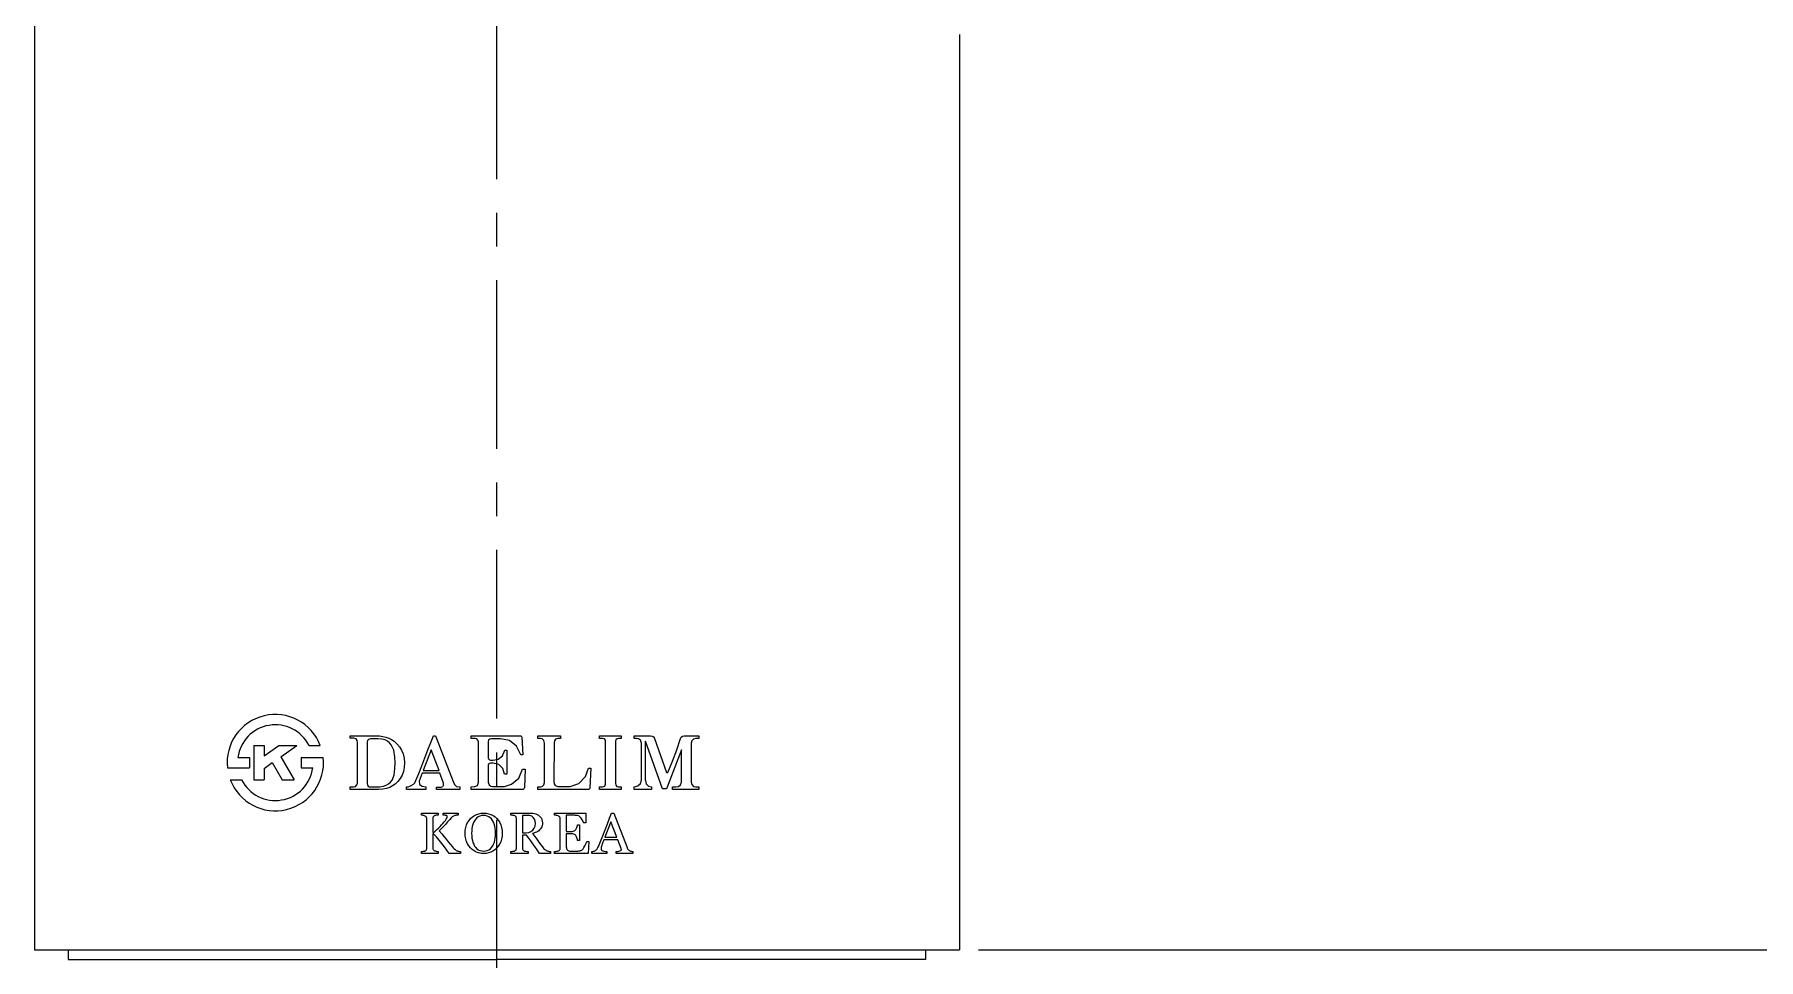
# Model space of a CAD drawing. Extents: x 40217 to 40811, y 11735 to 12155.
# Drawn here: x 40642.8 to 40732.3, y 11786.9 to 11834.9 of the extents above; entities that cross this region are included whole.
import ezdxf

# ---------------------------------------------------------------- set-up
doc = ezdxf.new("R2010")
doc.units = 0
doc.header["$LTSCALE"] = 7
doc.header["$MEASUREMENT"] = 0
doc.linetypes.add('CENTER', pattern=[2, 1.25, -0.25, 0.25, -0.25])
doc.layers.get('0').update_dxf_attribs({"color": 2, "linetype": 'CONTINUOUS'})
doc.layers.add('CL', color=1, linetype='CENTER')
doc.layers.add('DIM', color=2, linetype='CONTINUOUS')

msp = doc.modelspace()

# ---------------------------------------------------------------- linework, layer by layer
at = {"color": 7, "linetype": 'Continuous'}
for p, q in [((40642.80206, 11905.07844), (40642.80206, 11787.42814)), ((40690.80206, 11834.92814), (40690.80206, 11787.42814)), ((40642.80206, 11787.42814), (40666.80206, 11787.42814)), ((40644.55206, 11787.42814), (40644.55206, 11786.92816)), ((40644.55206, 11786.92816), (40666.80206, 11786.92816)), ((40666.80206, 11787.42814), (40690.80206, 11787.42814)), ((40689.05206, 11786.92815), (40666.80206, 11786.92815)), ((40689.05206, 11787.42814), (40689.05206, 11786.92815))]:
    msp.add_line(p, q, dxfattribs=at)
at = {"layer": 'CL'}
msp.add_line((40666.80206, 11785.42814), (40666.802, 11916.12858), dxfattribs=at)
at = {"layer": 'DIM'}
for p, q in [((40659.18592, 11798.40949), (40659.18592, 11798.54275)), ((40659.18592, 11798.54275), (40660.54046, 11798.54275)), ((40659.38105, 11798.409), (40659.18592, 11798.40949)), ((40659.49058, 11798.37863), (40659.38105, 11798.409)), ((40659.54728, 11798.30091), (40659.49058, 11798.37863)), ((40659.56269, 11798.19347), (40659.54728, 11798.30091)), ((40660.08443, 11798.28739), (40660.06745, 11798.21194)), ((40660.13927, 11798.35256), (40660.08443, 11798.28739)), ((40660.23835, 11798.38048), (40660.13927, 11798.35256)), ((40660.3081, 11798.38185), (40660.23835, 11798.38048)), ((40660.37729, 11798.38278), (40660.3081, 11798.38185)), ((40660.43804, 11798.38314), (40660.37729, 11798.38278)), ((40660.62539, 11798.38033), (40660.43804, 11798.38314)), ((40660.54046, 11798.54275), (40660.70798, 11798.53427)), ((40660.82933, 11798.3633), (40660.62539, 11798.38033)), ((40660.70798, 11798.53427), (40660.87382, 11798.50861)), ((40660.99734, 11798.31912), (40660.82933, 11798.3633)), ((40660.87382, 11798.50861), (40661.03801, 11798.46539)), ((40661.11856, 11798.25117), (40660.99734, 11798.31912)), ((40661.03801, 11798.46539), (40661.19396, 11798.40707)), ((40661.19396, 11798.40707), (40661.33577, 11798.33669)), ((40661.33577, 11798.33669), (40661.46367, 11798.25503)), ((40663.37036, 11798.18971), (40663.5076, 11798.54272)), ((40663.5076, 11798.54272), (40663.61852, 11798.54272)), ((40663.61852, 11798.54272), (40664.53891, 11796.16112)), ((40665.47046, 11798.40269), (40665.47046, 11798.54275)), ((40665.47046, 11798.54275), (40668.00578, 11798.54275)), ((40665.67937, 11798.40078), (40665.47046, 11798.40269)), ((40665.7599, 11798.37355), (40665.67937, 11798.40078)), ((40665.81966, 11798.30866), (40665.7599, 11798.37355)), ((40665.84305, 11798.22391), (40665.81966, 11798.30866)), ((40666.37005, 11798.31436), (40666.34844, 11798.23566)), ((40666.42755, 11798.36575), (40666.37005, 11798.31436)), ((40666.52448, 11798.38718), (40666.42755, 11798.36575)), ((40666.98412, 11798.38718), (40666.52448, 11798.38718)), ((40667.45447, 11798.2844), (40666.98412, 11798.38718)), ((40667.81949, 11797.99491), (40667.45447, 11798.2844)), ((40668.00578, 11798.54275), (40668.05643, 11798.53185)), ((40668.05643, 11798.53185), (40668.08618, 11798.50735)), ((40668.08618, 11798.50735), (40668.09867, 11798.47157)), ((40668.09867, 11798.47157), (40668.14605, 11797.54704)), ((40668.92016, 11798.40269), (40668.92016, 11798.54275)), ((40668.92016, 11798.54275), (40670.10208, 11798.54275)), ((40669.05818, 11798.40189), (40668.92016, 11798.40269)), ((40669.15803, 11798.37391), (40669.05818, 11798.40189)), ((40669.23665, 11798.29195), (40669.15803, 11798.37391)), ((40669.26712, 11798.15503), (40669.23665, 11798.29195)), ((40669.8484, 11798.36091), (40669.78263, 11798.27355)), ((40669.96548, 11798.40158), (40669.8484, 11798.36091)), ((40670.10208, 11798.40269), (40669.96548, 11798.40158)), ((40670.10208, 11798.54275), (40670.10208, 11798.40269)), ((40672.13266, 11798.54275), (40673.24743, 11798.54275)), ((40672.13266, 11798.40269), (40672.13266, 11798.54275)), ((40672.28022, 11798.40168), (40672.13266, 11798.40269)), ((40672.37942, 11798.37482), (40672.28022, 11798.40168)), ((40672.42968, 11798.31018), (40672.37942, 11798.37482)), ((40672.44361, 11798.23507), (40672.42968, 11798.31018)), ((40672.98169, 11798.32525), (40672.96154, 11798.25282)), ((40673.03501, 11798.37989), (40672.98169, 11798.32525)), ((40673.11093, 11798.40168), (40673.03501, 11798.37989)), ((40673.24743, 11798.40269), (40673.11093, 11798.40168)), ((40673.24743, 11798.54275), (40673.24743, 11798.40269)), ((40673.92775, 11798.54275), (40674.77894, 11798.54275)), ((40673.92775, 11798.40269), (40673.92775, 11798.54275)), ((40674.03839, 11798.40392), (40673.92775, 11798.40269)), ((40674.15804, 11798.38306), (40674.03839, 11798.40392)), ((40674.26183, 11798.30632), (40674.15804, 11798.38306)), ((40674.30604, 11798.15199), (40674.26183, 11798.30632)), ((40674.77894, 11798.54275), (40674.86029, 11798.52358)), ((40674.86029, 11798.52358), (40674.93149, 11798.47744)), ((40674.93149, 11798.47744), (40674.98633, 11798.4023)), ((40674.98633, 11798.4023), (40675.60761, 11796.62587)), ((40676.13355, 11797.80624), (40676.33448, 11798.40199)), ((40676.33448, 11798.40199), (40676.37281, 11798.46699)), ((40676.37281, 11798.46699), (40676.4368, 11798.51665)), ((40676.4368, 11798.51665), (40676.51238, 11798.54275)), ((40676.51238, 11798.54275), (40677.27462, 11798.54275)), ((40677.00254, 11798.36387), (40676.92008, 11798.27719)), ((40677.12645, 11798.39895), (40677.00254, 11798.36387)), ((40677.27462, 11798.40279), (40677.12645, 11798.39895)), ((40677.27462, 11798.54275), (40677.27462, 11798.40279)), ((40653.35505, 11797.41036), (40653.9617, 11797.41036)), ((40653.9617, 11797.41036), (40653.9617, 11796.87464)), ((40654.18492, 11798.03536), (40654.72063, 11798.03536)), ((40654.18492, 11798.03536), (40654.18492, 11796.24964)), ((40654.72063, 11798.03536), (40654.72063, 11797.50149)), ((40654.72063, 11797.50149), (40655.48307, 11798.03536)), ((40655.48307, 11798.03536), (40656.41706, 11798.03536)), ((40655.58243, 11797.45095), (40656.41706, 11798.03536)), ((40655.58243, 11797.45095), (40656.27601, 11796.24964)), ((40656.64027, 11797.41036), (40656.64027, 11796.87464)), ((40656.64027, 11797.41036), (40657.7866, 11797.41036)), ((40657.05062, 11798.03536), (40657.63611, 11798.03536)), ((40659.56269, 11796.08135), (40659.56269, 11798.19347)), ((40660.06745, 11798.21194), (40660.06745, 11796.0626)), ((40661.22292, 11798.16899), (40661.11856, 11798.25117)), ((40661.31692, 11798.07046), (40661.22292, 11798.16899)), ((40661.44391, 11797.79297), (40661.31692, 11798.07046)), ((40661.50226, 11797.43952), (40661.44391, 11797.79297)), ((40661.46367, 11798.25503), (40661.61614, 11798.12556)), ((40661.5163, 11797.12829), (40661.50226, 11797.43952)), ((40661.61614, 11798.12556), (40661.74543, 11797.97239)), ((40661.74543, 11797.97239), (40661.85087, 11797.79511)), ((40661.85087, 11797.79511), (40661.93088, 11797.59465)), ((40661.93088, 11797.59465), (40661.98186, 11797.37162)), ((40662.89744, 11796.97125), (40663.0602, 11797.38921)), ((40663.3824, 11797.81453), (40662.97191, 11796.73752)), ((40663.0602, 11797.38921), (40663.22131, 11797.80515)), ((40663.22131, 11797.80515), (40663.37036, 11798.18971)), ((40663.80071, 11796.73752), (40663.3824, 11797.81453)), ((40665.853, 11796.12334), (40665.84305, 11798.22391)), ((40666.34844, 11798.23566), (40666.34844, 11797.38782)), ((40666.34844, 11797.38782), (40666.36691, 11797.33303)), ((40666.8718, 11797.33058), (40667.09942, 11797.50302)), ((40667.09942, 11797.50302), (40667.20702, 11797.79439)), ((40667.20702, 11797.79439), (40667.32041, 11797.79439)), ((40667.32041, 11797.79439), (40667.32041, 11796.53916)), ((40668.04017, 11797.54704), (40667.81949, 11797.99491)), ((40668.14605, 11797.54704), (40668.04017, 11797.54704)), ((40669.26833, 11796.10804), (40669.26712, 11798.15503)), ((40669.76651, 11798.18059), (40669.76365, 11796.16025)), ((40669.78263, 11798.27355), (40669.76651, 11798.18059)), ((40672.44361, 11796.11188), (40672.44361, 11798.23507)), ((40672.96154, 11798.25282), (40672.95799, 11796.07009)), ((40674.30542, 11796.23916), (40674.30604, 11798.15199)), ((40674.50856, 11796.21989), (40674.50856, 11798.25392)), ((40675.39048, 11795.78787), (40674.50881, 11798.25324)), ((40676.37637, 11797.80327), (40675.60326, 11795.78787)), ((40675.90663, 11797.21495), (40676.13355, 11797.80624)), ((40676.37637, 11796.13743), (40676.37637, 11797.80327)), ((40676.92008, 11798.27719), (40676.89015, 11798.15617)), ((40676.89015, 11798.15617), (40676.89015, 11796.13743)), ((40652.81538, 11796.87464), (40653.9617, 11796.87464)), ((40654.72063, 11796.84751), (40655.14193, 11797.1425)), ((40654.72063, 11796.84751), (40654.72063, 11796.24964)), ((40655.14193, 11797.1425), (40655.65742, 11796.24964)), ((40656.64027, 11796.87464), (40657.24692, 11796.87464)), ((40661.36457, 11796.23104), (40661.46679, 11796.49805)), ((40661.46679, 11796.49805), (40661.50839, 11796.83635)), ((40661.50839, 11796.83635), (40661.5163, 11797.12829)), ((40661.95242, 11796.67919), (40661.88232, 11796.48916)), ((40661.98915, 11796.89403), (40661.95242, 11796.67919)), ((40661.98186, 11797.37162), (40661.99976, 11797.12625)), ((40661.99976, 11797.12625), (40661.98915, 11796.89403)), ((40662.60072, 11796.22163), (40662.74423, 11796.582)), ((40662.74423, 11796.582), (40662.89744, 11796.97125)), ((40662.92962, 11796.59592), (40662.7742, 11796.18302)), ((40663.83932, 11796.59592), (40662.92962, 11796.59592)), ((40662.97191, 11796.73752), (40663.80071, 11796.73752)), ((40664.0285, 11796.08033), (40663.83932, 11796.59592)), ((40666.36521, 11797.06113), (40666.34844, 11797.01299)), ((40666.34844, 11797.01299), (40666.34844, 11796.27355)), ((40666.40588, 11797.09854), (40666.36521, 11797.06113)), ((40666.36691, 11797.33303), (40666.41072, 11797.29076)), ((40666.46243, 11797.1141), (40666.40588, 11797.09854)), ((40666.41072, 11797.29076), (40666.46425, 11797.27383)), ((40666.60511, 11797.1141), (40666.46243, 11797.1141)), ((40666.46425, 11797.27383), (40666.60511, 11797.27383)), ((40666.60511, 11797.27383), (40666.8718, 11797.33058)), ((40666.90179, 11797.03962), (40666.60511, 11797.1141)), ((40667.10952, 11796.83741), (40666.90179, 11797.03962)), ((40667.19313, 11796.53916), (40667.10952, 11796.83741)), ((40667.32041, 11796.53916), (40667.19313, 11796.53916)), ((40667.94156, 11796.3314), (40668.13175, 11796.7991)), ((40668.13175, 11796.7991), (40668.27395, 11796.7991)), ((40668.27395, 11796.7991), (40668.2292, 11795.85113)), ((40671.40343, 11796.41966), (40671.55793, 11796.85791)), ((40671.55793, 11796.85791), (40671.68065, 11796.85791)), ((40671.68065, 11796.85791), (40671.62841, 11795.84274)), ((40675.60761, 11796.62587), (40675.67995, 11796.62728)), ((40675.67995, 11796.62728), (40675.90663, 11797.21495)), ((40652.96586, 11796.24964), (40653.55135, 11796.24964)), ((40654.18492, 11796.24964), (40654.72063, 11796.24964)), ((40655.65742, 11796.24964), (40656.27601, 11796.24964)), ((40659.18592, 11795.88294), (40659.35874, 11795.88238)), ((40659.18592, 11795.74278), (40659.18592, 11795.88294)), ((40660.46166, 11795.74274), (40659.18592, 11795.74274)), ((40659.35874, 11795.88238), (40659.45931, 11795.91337)), ((40659.45931, 11795.91337), (40659.53365, 11795.98918)), ((40659.53365, 11795.98918), (40659.56269, 11796.08135)), ((40660.06745, 11796.0626), (40660.07915, 11795.97404)), ((40660.07915, 11795.97404), (40660.11408, 11795.92607)), ((40660.11408, 11795.92607), (40660.17191, 11795.88663)), ((40660.17191, 11795.88663), (40660.26872, 11795.88089)), ((40660.26872, 11795.88089), (40660.39682, 11795.8822)), ((40660.39682, 11795.8822), (40660.53974, 11795.88411)), ((40660.66666, 11795.74521), (40660.46166, 11795.74274)), ((40660.53974, 11795.88411), (40660.72117, 11795.89251)), ((40660.8807, 11795.76028), (40660.66666, 11795.74521)), ((40660.72117, 11795.89251), (40660.90718, 11795.91935)), ((40661.07766, 11795.79941), (40660.8807, 11795.76028)), ((40660.90718, 11795.91935), (40661.06094, 11795.96716)), ((40661.06094, 11795.96716), (40661.17815, 11796.03859)), ((40661.24242, 11795.85884), (40661.07766, 11795.79941)), ((40661.17815, 11796.03859), (40661.27933, 11796.12919)), ((40661.38688, 11795.93248), (40661.24242, 11795.85884)), ((40661.27933, 11796.12919), (40661.36457, 11796.23104)), ((40661.52756, 11796.02963), (40661.38688, 11795.93248)), ((40661.66359, 11796.15951), (40661.52756, 11796.02963)), ((40661.78266, 11796.31711), (40661.66359, 11796.15951)), ((40661.88232, 11796.48916), (40661.78266, 11796.31711)), ((40662.10141, 11795.88094), (40662.18797, 11795.89275)), ((40662.10141, 11795.74274), (40662.10141, 11795.88094)), ((40663.10582, 11795.74274), (40662.10141, 11795.74274)), ((40662.18797, 11795.89275), (40662.27979, 11795.91581)), ((40662.27979, 11795.91581), (40662.35823, 11795.94962)), ((40662.35823, 11795.94962), (40662.46485, 11796.02493)), ((40662.46485, 11796.02493), (40662.53994, 11796.1042)), ((40662.53994, 11796.1042), (40662.60072, 11796.22163)), ((40662.7742, 11796.18302), (40662.78642, 11796.01543)), ((40662.78642, 11796.01543), (40662.91639, 11795.91805)), ((40662.91639, 11795.91805), (40663.10582, 11795.88094)), ((40663.10582, 11795.88094), (40663.10582, 11795.74274)), ((40663.66921, 11795.87553), (40663.91239, 11795.87692)), ((40663.66921, 11795.74274), (40663.66921, 11795.87553)), ((40664.87459, 11795.74274), (40663.66921, 11795.74274)), ((40663.91239, 11795.87692), (40663.99012, 11795.90621)), ((40664.03772, 11795.97923), (40663.99012, 11795.90621)), ((40664.03772, 11795.97923), (40664.0285, 11796.08033)), ((40664.53891, 11796.16112), (40664.60444, 11796.00458)), ((40664.60444, 11796.00458), (40664.69598, 11795.91274)), ((40664.69598, 11795.91274), (40664.87459, 11795.88094)), ((40664.87459, 11795.88094), (40664.87459, 11795.74274)), ((40665.47046, 11795.8829), (40665.65158, 11795.89817)), ((40665.47046, 11795.74274), (40665.47046, 11795.8829)), ((40666.35848, 11795.74274), (40665.47046, 11795.74274)), ((40665.65158, 11795.89817), (40665.7948, 11795.9585)), ((40665.7948, 11795.9585), (40665.853, 11796.12334)), ((40666.34844, 11796.27355), (40666.35039, 11796.19516)), ((40666.35039, 11796.19516), (40666.35624, 11796.12867)), ((40666.35624, 11796.12867), (40666.36588, 11796.07416)), ((40667.24653, 11795.74274), (40666.35848, 11795.74274)), ((40666.36588, 11796.07416), (40666.40756, 11795.98627)), ((40666.40756, 11795.98627), (40666.48005, 11795.92643)), ((40666.48005, 11795.92643), (40666.57845, 11795.90379)), ((40666.57845, 11795.90379), (40666.74043, 11795.90095)), ((40666.74043, 11795.90095), (40666.99991, 11795.90273)), ((40666.99991, 11795.90273), (40667.19517, 11795.90438)), ((40667.19517, 11795.90438), (40667.55607, 11796.01948)), ((40668.13469, 11795.74274), (40667.24653, 11795.74274)), ((40667.55607, 11796.01948), (40667.94156, 11796.3314)), ((40668.17194, 11795.75752), (40668.13469, 11795.74274)), ((40668.21096, 11795.79639), (40668.17194, 11795.75752)), ((40668.2292, 11795.85113), (40668.21096, 11795.79639)), ((40668.92016, 11795.74274), (40668.92016, 11795.8829)), ((40668.92016, 11795.8829), (40669.08, 11795.88269)), ((40671.51898, 11795.74274), (40668.92016, 11795.74274)), ((40669.08, 11795.88269), (40669.17634, 11795.92313)), ((40669.17634, 11795.92313), (40669.24332, 11796.0007)), ((40669.24332, 11796.0007), (40669.26833, 11796.10804)), ((40669.76365, 11796.16025), (40669.76947, 11796.04202)), ((40669.76947, 11796.04202), (40669.81967, 11795.95)), ((40669.81967, 11795.95), (40669.96354, 11795.90438)), ((40669.96354, 11795.90438), (40670.60958, 11795.90034)), ((40670.60958, 11795.90034), (40671.04575, 11796.0628)), ((40671.04575, 11796.0628), (40671.40343, 11796.41966)), ((40671.57429, 11795.75286), (40671.51898, 11795.74274)), ((40671.61239, 11795.78418), (40671.57429, 11795.75286)), ((40671.62841, 11795.84274), (40671.61239, 11795.78418)), ((40672.13266, 11795.8829), (40672.28692, 11795.88511)), ((40672.13266, 11795.74274), (40672.13266, 11795.8829)), ((40673.24743, 11795.74274), (40672.13266, 11795.74274)), ((40672.28692, 11795.88511), (40672.39704, 11795.93094)), ((40672.39704, 11795.93094), (40672.43774, 11796.02563)), ((40672.43774, 11796.02563), (40672.44361, 11796.11188)), ((40672.95799, 11796.07009), (40672.97368, 11795.97674)), ((40672.97368, 11795.97674), (40673.02373, 11795.91183)), ((40673.02373, 11795.91183), (40673.11276, 11795.88349)), ((40673.11276, 11795.88349), (40673.24743, 11795.8829)), ((40673.24743, 11795.8829), (40673.24743, 11795.74274)), ((40673.91812, 11795.8829), (40674.12152, 11795.93676)), ((40673.91812, 11795.74274), (40673.91812, 11795.8829)), ((40674.82721, 11795.74274), (40673.91812, 11795.74274)), ((40674.12152, 11795.93676), (40674.25374, 11796.05979)), ((40674.25374, 11796.05979), (40674.30542, 11796.23916)), ((40674.50856, 11796.21989), (40674.55526, 11796.04655)), ((40674.55526, 11796.04655), (40674.67281, 11795.92981)), ((40674.67281, 11795.92981), (40674.82721, 11795.8829)), ((40674.82721, 11795.8829), (40674.82721, 11795.74274)), ((40675.60326, 11795.78787), (40675.39048, 11795.78787)), ((40675.91207, 11795.74274), (40675.91207, 11795.8829)), ((40675.91207, 11795.8829), (40676.08438, 11795.88107)), ((40677.27462, 11795.74274), (40675.91207, 11795.74274)), ((40676.08438, 11795.88107), (40676.23026, 11795.90477)), ((40676.23026, 11795.90477), (40676.33551, 11795.98648)), ((40676.33551, 11795.98648), (40676.37637, 11796.13743)), ((40676.89015, 11796.13743), (40676.92044, 11796.00098)), ((40676.92044, 11796.00098), (40677.00414, 11795.91409)), ((40677.00414, 11795.91409), (40677.13052, 11795.88339)), ((40677.13052, 11795.88339), (40677.27462, 11795.8829)), ((40677.27462, 11795.8829), (40677.27462, 11795.74274)), ((40662.88513, 11794.52815), (40663.75663, 11794.52815)), ((40662.88513, 11794.42313), (40662.88513, 11794.52815)), ((40662.91429, 11794.41985), (40662.88513, 11794.42313)), ((40662.94626, 11794.41402), (40662.91429, 11794.41985)), ((40662.98113, 11794.40542), (40662.94626, 11794.41402)), ((40663.01619, 11794.3952), (40662.98113, 11794.40542)), ((40663.04774, 11794.38381), (40663.01619, 11794.3952)), ((40663.07609, 11794.37156), (40663.04774, 11794.38381)), ((40663.1058, 11794.35402), (40663.07609, 11794.37156)), ((40663.1283, 11794.33384), (40663.1058, 11794.35402)), ((40663.14329, 11794.311), (40663.1283, 11794.33384)), ((40663.15293, 11794.28469), (40663.14329, 11794.311)), ((40663.15868, 11794.25549), (40663.15293, 11794.28469)), ((40663.16057, 11794.22346), (40663.15868, 11794.25549)), ((40663.16057, 11792.708), (40663.16057, 11794.22346)), ((40663.47782, 11794.26984), (40663.47585, 11794.23824)), ((40663.47585, 11794.23824), (40663.47585, 11793.51284)), ((40663.4837, 11794.3), (40663.47782, 11794.26984)), ((40663.49345, 11794.32859), (40663.4837, 11794.3)), ((40663.50873, 11794.35341), (40663.49345, 11794.32859)), ((40663.53152, 11794.37311), (40663.50873, 11794.35341)), ((40663.56168, 11794.38769), (40663.53152, 11794.37311)), ((40663.58492, 11794.39486), (40663.56168, 11794.38769)), ((40663.61535, 11794.40223), (40663.58492, 11794.39486)), ((40663.65307, 11794.41014), (40663.61535, 11794.40223)), ((40663.69223, 11794.41658), (40663.65307, 11794.41014)), ((40663.72682, 11794.42095), (40663.69223, 11794.41658)), ((40663.75663, 11794.42313), (40663.72682, 11794.42095)), ((40663.75663, 11794.52815), (40663.75663, 11794.42313)), ((40663.76723, 11793.74773), (40663.85048, 11793.82908)), ((40663.85048, 11793.82908), (40663.92842, 11793.91026)), ((40664.02131, 11793.82246), (40663.91163, 11793.7099)), ((40663.92842, 11793.91026), (40664.00126, 11793.99121)), ((40664.00126, 11793.99121), (40664.07216, 11794.07478)), ((40664.0084, 11794.42313), (40664.0084, 11794.52815)), ((40664.0084, 11794.52815), (40664.79582, 11794.52815)), ((40664.02368, 11794.42206), (40664.0084, 11794.42313)), ((40664.13163, 11793.94215), (40664.02131, 11793.82246)), ((40664.04149, 11794.42092), (40664.02368, 11794.42206)), ((40664.06193, 11794.41956), (40664.04149, 11794.42092)), ((40664.08462, 11794.4174), (40664.06193, 11794.41956)), ((40664.07216, 11794.07478), (40664.1291, 11794.14663)), ((40664.10919, 11794.41376), (40664.08462, 11794.4174)), ((40664.13562, 11794.40846), (40664.10919, 11794.41376)), ((40664.1291, 11794.14663), (40664.17199, 11794.20637)), ((40664.24036, 11794.06418), (40664.13163, 11793.94215)), ((40664.15849, 11794.40194), (40664.13562, 11794.40846)), ((40664.17958, 11794.39435), (40664.15849, 11794.40194)), ((40664.17199, 11794.20637), (40664.20194, 11794.2581)), ((40664.19872, 11794.38572), (40664.17958, 11794.39435)), ((40664.21392, 11794.37532), (40664.19872, 11794.38572)), ((40664.20194, 11794.2581), (40664.22002, 11794.30581)), ((40664.22305, 11794.36318), (40664.21392, 11794.37532)), ((40664.22002, 11794.30581), (40664.22609, 11794.34936)), ((40664.22609, 11794.34936), (40664.22305, 11794.36318)), ((40664.34642, 11794.18364), (40664.24036, 11794.06418)), ((40664.44974, 11794.30029), (40664.34642, 11794.18364)), ((40664.47537, 11794.32465), (40664.44974, 11794.30029)), ((40664.50572, 11794.34616), (40664.47537, 11794.32465)), ((40664.54073, 11794.36507), (40664.50572, 11794.34616)), ((40664.57731, 11794.38061), (40664.54073, 11794.36507)), ((40664.61306, 11794.39315), (40664.57731, 11794.38061)), ((40664.64783, 11794.4025), (40664.61306, 11794.39315)), ((40664.66822, 11794.40636), (40664.64783, 11794.4025)), ((40664.68603, 11794.40987), (40664.66822, 11794.40636)), ((40664.7014, 11794.41296), (40664.68603, 11794.40987)), ((40664.71508, 11794.41554), (40664.7014, 11794.41296)), ((40664.72887, 11794.41738), (40664.71508, 11794.41554)), ((40664.7429, 11794.41863), (40664.72887, 11794.41738)), ((40664.75496, 11794.41956), (40664.7429, 11794.41863)), ((40664.76619, 11794.42055), (40664.75496, 11794.41956)), ((40664.77666, 11794.42156), (40664.76619, 11794.42055)), ((40664.78549, 11794.42244), (40664.77666, 11794.42156)), ((40664.7918, 11794.42297), (40664.78549, 11794.42244)), ((40664.79582, 11794.42313), (40664.7918, 11794.42297)), ((40664.79582, 11794.52815), (40664.79582, 11794.42313)), ((40665.18372, 11793.77816), (40665.22637, 11793.91176)), ((40665.22637, 11793.91176), (40665.28344, 11794.03363)), ((40665.28344, 11794.03363), (40665.35355, 11794.144)), ((40665.35355, 11794.144), (40665.43648, 11794.24286)), ((40665.43648, 11794.24286), (40665.5298, 11794.32785)), ((40665.52607, 11793.82637), (40665.50681, 11793.71326)), ((40665.55314, 11793.93259), (40665.52607, 11793.82637)), ((40665.5298, 11794.32785), (40665.63262, 11794.39859)), ((40665.58825, 11794.02949), (40665.55314, 11793.93259)), ((40665.63117, 11794.11707), (40665.58825, 11794.02949)), ((40665.68611, 11794.19798), (40665.63117, 11794.11707)), ((40665.63262, 11794.39859), (40665.74507, 11794.45498)), ((40665.75071, 11794.26724), (40665.68611, 11794.19798)), ((40665.74507, 11794.45498), (40665.86402, 11794.49564)), ((40665.82498, 11794.32477), (40665.75071, 11794.26724)), ((40665.90961, 11794.36783), (40665.82498, 11794.32477)), ((40665.86402, 11794.49564), (40665.98665, 11794.52003)), ((40666.00555, 11794.39371), (40665.90961, 11794.36783)), ((40665.98665, 11794.52003), (40666.11279, 11794.52818)), ((40666.11279, 11794.40237), (40666.00555, 11794.39371)), ((40666.11279, 11794.52818), (40666.24322, 11794.51987)), ((40666.20979, 11794.39496), (40666.11279, 11794.40237)), ((40666.2993, 11794.37265), (40666.20979, 11794.39496)), ((40666.24322, 11794.51987), (40666.36855, 11794.49501)), ((40666.3812, 11794.33537), (40666.2993, 11794.37265)), ((40666.36855, 11794.49501), (40666.48879, 11794.45358)), ((40666.45496, 11794.28477), (40666.3812, 11794.33537)), ((40666.51996, 11794.22249), (40666.45496, 11794.28477)), ((40666.48879, 11794.45358), (40666.60109, 11794.39673)), ((40666.57599, 11794.14837), (40666.51996, 11794.22249)), ((40666.62374, 11794.06175), (40666.57599, 11794.14837)), ((40666.60109, 11794.39673), (40666.70276, 11794.32658)), ((40666.66306, 11793.96381), (40666.62374, 11794.06175)), ((40666.6941, 11793.85446), (40666.66306, 11793.96381)), ((40666.71645, 11793.73579), (40666.6941, 11793.85446)), ((40666.70276, 11794.32658), (40666.7938, 11794.24286)), ((40666.7938, 11794.24286), (40666.87569, 11794.14433)), ((40666.87569, 11794.14433), (40666.94491, 11794.033)), ((40666.94491, 11794.033), (40667.00119, 11793.90887)), ((40667.00119, 11793.90887), (40667.0428, 11793.77389)), ((40667.53225, 11794.52815), (40668.50164, 11794.52815)), ((40667.53225, 11794.42313), (40667.53225, 11794.52815)), ((40667.56188, 11794.4202), (40667.53225, 11794.42313)), ((40667.59534, 11794.41554), (40667.56188, 11794.4202)), ((40667.63275, 11794.40899), (40667.59534, 11794.41554)), ((40667.66975, 11794.40151), (40667.63275, 11794.40899)), ((40667.70194, 11794.39339), (40667.66975, 11794.40151)), ((40667.72928, 11794.38466), (40667.70194, 11794.39339)), ((40667.76125, 11794.36879), (40667.72928, 11794.38466)), ((40667.78433, 11794.34861), (40667.76125, 11794.36879)), ((40667.79847, 11794.32409), (40667.78433, 11794.34861)), ((40667.8068, 11794.29611), (40667.79847, 11794.32409)), ((40667.81186, 11794.26547), (40667.8068, 11794.29611)), ((40667.81356, 11794.23196), (40667.81186, 11794.26547)), ((40667.81356, 11792.71346), (40667.81356, 11794.23196)), ((40668.12882, 11794.40846), (40668.12882, 11793.5073)), ((40668.38048, 11794.40846), (40668.12882, 11794.40846)), ((40668.50347, 11794.39597), (40668.38048, 11794.40846)), ((40668.50164, 11794.52815), (40668.58874, 11794.52514)), ((40668.60663, 11794.3587), (40668.50347, 11794.39597)), ((40668.58874, 11794.52514), (40668.67212, 11794.51607)), ((40668.68967, 11794.29683), (40668.60663, 11794.3587)), ((40668.67212, 11794.51607), (40668.75183, 11794.50089)), ((40668.75066, 11794.21343), (40668.68967, 11794.29683)), ((40668.73871, 11793.73593), (40668.78418, 11793.85467)), ((40668.78716, 11794.11266), (40668.75066, 11794.21343)), ((40668.75183, 11794.50089), (40668.82717, 11794.47901)), ((40668.78418, 11793.85467), (40668.7993, 11793.99425)), ((40668.7993, 11793.99425), (40668.78716, 11794.11266)), ((40668.82717, 11794.47901), (40668.89775, 11794.44975)), ((40668.89775, 11794.44975), (40668.96345, 11794.41296)), ((40668.96345, 11794.41296), (40669.02061, 11794.36954)), ((40669.02061, 11794.36954), (40669.06949, 11794.31802)), ((40669.06949, 11794.31802), (40669.10995, 11794.25836)), ((40669.12779, 11793.81335), (40669.09909, 11793.75409)), ((40669.10995, 11794.25836), (40669.14049, 11794.19035)), ((40669.14847, 11793.87865), (40669.12779, 11793.81335)), ((40669.14049, 11794.19035), (40669.15899, 11794.11351)), ((40669.16099, 11793.95021), (40669.14847, 11793.87865)), ((40669.15899, 11794.11351), (40669.16519, 11794.0279)), ((40669.16519, 11794.0279), (40669.16099, 11793.95021)), ((40669.78767, 11794.42313), (40669.78767, 11794.52815)), ((40669.78767, 11794.52815), (40671.41297, 11794.52815)), ((40669.8174, 11794.41985), (40669.78767, 11794.42313)), ((40669.85308, 11794.41402), (40669.8174, 11794.41985)), ((40669.8949, 11794.40542), (40669.85308, 11794.41402)), ((40669.93683, 11794.3952), (40669.8949, 11794.40542)), ((40669.97269, 11794.38381), (40669.93683, 11794.3952)), ((40670.00253, 11794.37156), (40669.97269, 11794.38381)), ((40670.03304, 11794.35399), (40670.00253, 11794.37156)), ((40670.05578, 11794.33357), (40670.03304, 11794.35399)), ((40670.07077, 11794.31004), (40670.05578, 11794.33357)), ((40670.07961, 11794.28355), (40670.07077, 11794.31004)), ((40670.08506, 11794.25472), (40670.07961, 11794.28355)), ((40670.0869, 11794.22346), (40670.08506, 11794.25472)), ((40670.0869, 11792.71346), (40670.0869, 11794.22346)), ((40670.40218, 11794.41149), (40670.40218, 11793.57636)), ((40670.73203, 11794.41149), (40670.40218, 11794.41149)), ((40670.78442, 11794.41115), (40670.73203, 11794.41149)), ((40670.83272, 11794.41014), (40670.78442, 11794.41115)), ((40670.87707, 11794.40846), (40670.83272, 11794.41014)), ((40670.91745, 11794.40614), (40670.87707, 11794.40846)), ((40670.95393, 11794.40314), (40670.91745, 11794.40614)), ((40670.95329, 11793.78452), (40670.96673, 11793.83159)), ((40670.98662, 11794.39933), (40670.95393, 11794.40314)), ((40670.96673, 11793.83159), (40670.9769, 11793.87666)), ((40670.9769, 11793.87666), (40670.98377, 11793.91984)), ((40670.98377, 11793.91984), (40671.09468, 11793.91984)), ((40671.04689, 11794.37886), (40670.98662, 11794.39933)), ((40671.1094, 11794.33264), (40671.04689, 11794.37886)), ((40671.09468, 11793.91984), (40671.09468, 11793.09852)), ((40671.17401, 11794.26089), (40671.1094, 11794.33264)), ((40671.2317, 11794.17823), (40671.17401, 11794.26089)), ((40671.2744, 11794.09866), (40671.2317, 11794.17823)), ((40671.30177, 11794.02201), (40671.2744, 11794.09866)), ((40671.41297, 11794.02201), (40671.30177, 11794.02201)), ((40671.41297, 11794.52815), (40671.41297, 11794.02201)), ((40672.71141, 11794.07725), (40672.40355, 11793.2744)), ((40672.41244, 11793.66287), (40672.53332, 11793.97483)), ((40672.53332, 11793.97483), (40672.64513, 11794.26328)), ((40672.64513, 11794.26328), (40672.74808, 11794.52812)), ((40673.02503, 11793.2744), (40672.71141, 11794.07725)), ((40672.74808, 11794.52812), (40672.86475, 11794.52812)), ((40672.86475, 11794.52812), (40673.55506, 11792.7419)), ((40663.47585, 11793.51284), (40663.50497, 11793.51284)), ((40663.47585, 11793.4552), (40663.47585, 11792.72424)), ((40663.51432, 11793.4552), (40663.47585, 11793.4552)), ((40663.50497, 11793.51284), (40663.59344, 11793.58903)), ((40663.66393, 11793.29063), (40663.51432, 11793.4552)), ((40663.59344, 11793.58903), (40663.68084, 11793.66733)), ((40663.80918, 11793.1227), (40663.66393, 11793.29063)), ((40663.68084, 11793.66733), (40663.76723, 11793.74773)), ((40663.91163, 11793.7099), (40663.80253, 11793.60466)), ((40663.80253, 11793.60466), (40663.94405, 11793.44288)), ((40663.95023, 11792.95149), (40663.80918, 11793.1227)), ((40663.94405, 11793.44288), (40664.06827, 11793.29691)), ((40664.08456, 11792.77786), (40663.95023, 11792.95149)), ((40664.06827, 11793.29691), (40664.17502, 11793.16675)), ((40664.17502, 11793.16675), (40664.2752, 11793.04163)), ((40664.2752, 11793.04163), (40664.37964, 11792.91094)), ((40664.37964, 11792.91094), (40664.48821, 11792.77477)), ((40665.14966, 11793.47594), (40665.15817, 11793.63289)), ((40665.15781, 11793.33045), (40665.14966, 11793.47594)), ((40665.18209, 11793.19095), (40665.15781, 11793.33045)), ((40665.15817, 11793.63289), (40665.18372, 11793.77816)), ((40665.22238, 11793.05765), (40665.18209, 11793.19095)), ((40665.27702, 11792.93354), (40665.22238, 11793.05765)), ((40665.34367, 11792.8227), (40665.27702, 11792.93354)), ((40665.49523, 11793.59647), (40665.49137, 11793.47594)), ((40665.49137, 11793.47594), (40665.49556, 11793.3449)), ((40665.50681, 11793.71326), (40665.49523, 11793.59647)), ((40665.49556, 11793.3449), (40665.50796, 11793.22263)), ((40665.50796, 11793.22263), (40665.52848, 11793.10924)), ((40665.52848, 11793.10924), (40665.55733, 11793.00388)), ((40665.55733, 11793.00388), (40665.59589, 11792.90687)), ((40666.58328, 11792.82234), (40666.63113, 11792.9119)), ((40666.63113, 11792.9119), (40666.66959, 11793.00881)), ((40666.66959, 11793.00881), (40666.6985, 11793.11305)), ((40666.6985, 11793.11305), (40666.71844, 11793.22572)), ((40666.72971, 11793.60963), (40666.71645, 11793.73579)), ((40666.71844, 11793.22572), (40666.73022, 11793.34668)), ((40666.73408, 11793.47594), (40666.72971, 11793.60963)), ((40666.73022, 11793.34668), (40666.73408, 11793.47594)), ((40666.94226, 11792.91907), (40666.8717, 11792.80847)), ((40666.99959, 11793.04254), (40666.94226, 11792.91907)), ((40667.04209, 11793.17726), (40666.99959, 11793.04254)), ((40667.06746, 11793.32176), (40667.04209, 11793.17726)), ((40667.0428, 11793.77389), (40667.06764, 11793.62951)), ((40667.0759, 11793.47594), (40667.06746, 11793.32176)), ((40667.06764, 11793.62951), (40667.0759, 11793.47594)), ((40668.12882, 11793.5073), (40668.32292, 11793.5073)), ((40668.12882, 11793.37994), (40668.12882, 11792.71346)), ((40668.34358, 11793.37994), (40668.12882, 11793.37994)), ((40668.32292, 11793.5073), (40668.45132, 11793.52176)), ((40668.45888, 11793.22937), (40668.34358, 11793.37994)), ((40668.45132, 11793.52176), (40668.56471, 11793.56526)), ((40668.56851, 11793.08186), (40668.45888, 11793.22937)), ((40668.56471, 11793.56526), (40668.66283, 11793.63799)), ((40668.67247, 11792.93743), (40668.56851, 11793.08186)), ((40668.7255, 11793.48603), (40668.65288, 11793.46285)), ((40668.65288, 11793.46285), (40668.75047, 11793.33274)), ((40668.66283, 11793.63799), (40668.73871, 11793.73593)), ((40668.77784, 11792.78547), (40668.67247, 11792.93743)), ((40668.79405, 11793.51239), (40668.7255, 11793.48603)), ((40668.75047, 11793.33274), (40668.83646, 11793.21726)), ((40668.85843, 11793.54199), (40668.79405, 11793.51239)), ((40668.83646, 11793.21726), (40668.91092, 11793.11615)), ((40668.91763, 11793.57487), (40668.85843, 11793.54199)), ((40668.91092, 11793.11615), (40668.98469, 11793.01583)), ((40668.97112, 11793.61164), (40668.91763, 11793.57487)), ((40669.01866, 11793.65215), (40668.97112, 11793.61164)), ((40668.98469, 11793.01583), (40669.06885, 11792.90197)), ((40669.06272, 11793.70037), (40669.01866, 11793.65215)), ((40669.09909, 11793.75409), (40669.06272, 11793.70037)), ((40670.40218, 11793.57636), (40670.63896, 11793.57636)), ((40670.40218, 11793.45678), (40670.40218, 11792.82623)), ((40670.63896, 11793.45678), (40670.40218, 11793.45678)), ((40670.63896, 11793.57636), (40670.7081, 11793.57886)), ((40670.69873, 11793.45475), (40670.63896, 11793.45678)), ((40670.75043, 11793.44874), (40670.69873, 11793.45475)), ((40670.7081, 11793.57886), (40670.76353, 11793.58619)), ((40670.79366, 11793.43897), (40670.75043, 11793.44874)), ((40670.76353, 11793.58619), (40670.8053, 11793.59806)), ((40670.83117, 11793.42286), (40670.79366, 11793.43897)), ((40670.8053, 11793.59806), (40670.83881, 11793.6156)), ((40670.86591, 11793.39781), (40670.83117, 11793.42286)), ((40670.83881, 11793.6156), (40670.86964, 11793.63959)), ((40670.89773, 11793.36381), (40670.86591, 11793.39781)), ((40670.86964, 11793.63959), (40670.89773, 11793.66986)), ((40670.89773, 11793.66986), (40670.91841, 11793.70175)), ((40670.91623, 11793.33517), (40670.89773, 11793.36381)), ((40670.93431, 11793.29688), (40670.91623, 11793.33517)), ((40670.91841, 11793.70175), (40670.93699, 11793.7399)), ((40670.95172, 11793.24904), (40670.93431, 11793.29688)), ((40670.93699, 11793.7399), (40670.95329, 11793.78452)), ((40670.9667, 11793.197), (40670.95172, 11793.24904)), ((40670.97738, 11793.14687), (40670.9667, 11793.197)), ((40670.98377, 11793.09852), (40670.97738, 11793.14687)), ((40671.09468, 11793.09852), (40670.98377, 11793.09852)), ((40671.36907, 11792.8343), (40671.41302, 11792.92231)), ((40671.41302, 11792.92231), (40671.44478, 11792.99315)), ((40671.44478, 11792.99315), (40671.46443, 11793.04706)), ((40671.46443, 11793.04706), (40671.57124, 11793.04706)), ((40671.57124, 11793.04706), (40671.53141, 11792.42815)), ((40672.0677, 11792.78736), (40672.17547, 11793.05759)), ((40672.17547, 11793.05759), (40672.29042, 11793.34944)), ((40672.26944, 11792.91745), (40672.25406, 11792.87078)), ((40672.28595, 11792.96656), (40672.26944, 11792.91745)), ((40672.3048, 11793.02021), (40672.28595, 11792.96656)), ((40672.29042, 11793.34944), (40672.41244, 11793.66287)), ((40672.32698, 11793.0795), (40672.3048, 11793.02021)), ((40672.3527, 11793.14442), (40672.32698, 11793.0795)), ((40673.07773, 11793.14442), (40672.3527, 11793.14442)), ((40672.40355, 11793.2744), (40673.02503, 11793.2744)), ((40673.24979, 11792.68082), (40673.07773, 11793.14442)), ((40662.88513, 11792.53318), (40662.91128, 11792.53555)), ((40662.88513, 11792.42815), (40662.88513, 11792.53318)), ((40663.75663, 11792.42815), (40662.88513, 11792.42815)), ((40662.91128, 11792.53555), (40662.94426, 11792.53861)), ((40662.94426, 11792.53861), (40662.98417, 11792.54231)), ((40662.98417, 11792.54231), (40663.02336, 11792.5467)), ((40663.02336, 11792.5467), (40663.05402, 11792.55256)), ((40663.05402, 11792.55256), (40663.07609, 11792.55991)), ((40663.07609, 11792.55991), (40663.1028, 11792.57479)), ((40663.1028, 11792.57479), (40663.12423, 11792.59388)), ((40663.12423, 11792.59388), (40663.14023, 11792.61714)), ((40663.14023, 11792.61714), (40663.15165, 11792.64369)), ((40663.15165, 11792.64369), (40663.15838, 11792.67398)), ((40663.15838, 11792.67398), (40663.16057, 11792.708)), ((40663.47585, 11792.72424), (40663.47785, 11792.69267)), ((40663.47785, 11792.69267), (40663.48384, 11792.66357)), ((40663.48384, 11792.66357), (40663.49387, 11792.63674)), ((40663.49387, 11792.63674), (40663.50985, 11792.61264)), ((40663.50985, 11792.61264), (40663.53237, 11792.59193)), ((40663.53237, 11792.59193), (40663.56168, 11792.57468)), ((40663.56168, 11792.57468), (40663.58191, 11792.56717)), ((40663.58191, 11792.56717), (40663.61122, 11792.55879)), ((40663.61122, 11792.55879), (40663.64961, 11792.54931)), ((40663.64961, 11792.54931), (40663.69013, 11792.54116)), ((40663.69013, 11792.54116), (40663.72583, 11792.53576)), ((40663.72583, 11792.53576), (40663.75663, 11792.53318)), ((40663.75663, 11792.53318), (40663.75663, 11792.42815)), ((40664.21057, 11792.60346), (40664.08456, 11792.77786)), ((40664.32805, 11792.42815), (40664.21057, 11792.60346)), ((40664.91719, 11792.42815), (40664.32805, 11792.42815)), ((40664.48821, 11792.77477), (40664.53059, 11792.72486)), ((40664.53059, 11792.72486), (40664.573, 11792.6821)), ((40664.573, 11792.6821), (40664.61546, 11792.64637)), ((40664.61546, 11792.64637), (40664.65593, 11792.61706)), ((40664.65593, 11792.61706), (40664.69229, 11792.59308)), ((40664.69229, 11792.59308), (40664.72466, 11792.57468)), ((40664.72466, 11792.57468), (40664.75256, 11792.56291)), ((40664.75256, 11792.56291), (40664.78475, 11792.55288)), ((40664.78475, 11792.55288), (40664.82109, 11792.54481)), ((40664.82109, 11792.54481), (40664.85753, 11792.53917)), ((40664.85753, 11792.53917), (40664.88964, 11792.53525)), ((40664.88964, 11792.53525), (40664.91719, 11792.53318)), ((40664.91719, 11792.53318), (40664.91719, 11792.42815)), ((40665.42238, 11792.72513), (40665.34367, 11792.8227)), ((40665.51276, 11792.63844), (40665.42238, 11792.72513)), ((40665.61415, 11792.56565), (40665.51276, 11792.63844)), ((40665.59589, 11792.90687), (40665.64408, 11792.81805)), ((40665.72668, 11792.50674), (40665.61415, 11792.56565)), ((40665.64408, 11792.81805), (40665.69927, 11792.74126)), ((40665.69927, 11792.74126), (40665.76325, 11792.67657)), ((40665.84832, 11792.46321), (40665.72668, 11792.50674)), ((40665.76325, 11792.67657), (40665.83598, 11792.62384)), ((40665.83598, 11792.62384), (40665.91822, 11792.58492)), ((40665.97702, 11792.43694), (40665.84832, 11792.46321)), ((40665.91822, 11792.58492), (40666.0106, 11792.56166)), ((40666.11279, 11792.42815), (40665.97702, 11792.43694)), ((40666.0106, 11792.56166), (40666.11279, 11792.55394)), ((40666.11279, 11792.55394), (40666.21025, 11792.56184)), ((40666.24124, 11792.43631), (40666.11279, 11792.42815)), ((40666.21025, 11792.56184), (40666.30116, 11792.58543)), ((40666.36463, 11792.46087), (40666.24124, 11792.43631)), ((40666.30116, 11792.58543), (40666.38549, 11792.62465)), ((40666.4829, 11792.50184), (40666.36463, 11792.46087)), ((40666.38549, 11792.62465), (40666.46151, 11792.67789)), ((40666.46151, 11792.67789), (40666.52748, 11792.74383)), ((40666.59402, 11792.55754), (40666.4829, 11792.50184)), ((40666.52748, 11792.74383), (40666.58328, 11792.82234)), ((40666.69578, 11792.62719), (40666.59402, 11792.55754)), ((40666.78808, 11792.71066), (40666.69578, 11792.62719)), ((40666.8717, 11792.80847), (40666.78808, 11792.71066)), ((40667.53225, 11792.53318), (40667.55954, 11792.53571)), ((40667.53225, 11792.42815), (40667.53225, 11792.53318)), ((40668.42041, 11792.42815), (40667.53225, 11792.42815)), ((40667.55954, 11792.53571), (40667.59383, 11792.5393)), ((40667.59383, 11792.5393), (40667.63517, 11792.54388)), ((40667.63517, 11792.54388), (40667.67561, 11792.54899)), ((40667.67561, 11792.54899), (40667.707, 11792.55543)), ((40667.707, 11792.55543), (40667.72928, 11792.56305)), ((40667.72928, 11792.56305), (40667.75593, 11792.57769)), ((40667.75593, 11792.57769), (40667.77739, 11792.59638)), ((40667.77739, 11792.59638), (40667.79333, 11792.61911)), ((40667.79333, 11792.61911), (40667.80467, 11792.64608)), ((40667.80467, 11792.64608), (40667.81135, 11792.6775)), ((40667.81135, 11792.6775), (40667.81356, 11792.71346)), ((40668.12882, 11792.71346), (40668.13063, 11792.6805)), ((40668.13063, 11792.6805), (40668.13604, 11792.65021)), ((40668.13604, 11792.65021), (40668.14496, 11792.62257)), ((40668.14496, 11792.62257), (40668.15989, 11792.59875)), ((40668.15989, 11792.59875), (40668.18318, 11792.57886)), ((40668.18318, 11792.57886), (40668.21486, 11792.56305)), ((40668.21486, 11792.56305), (40668.23691, 11792.55613)), ((40668.23691, 11792.55613), (40668.26782, 11792.54968)), ((40668.26782, 11792.54968), (40668.30775, 11792.54388)), ((40668.30775, 11792.54388), (40668.34984, 11792.53861)), ((40668.34984, 11792.53861), (40668.38732, 11792.53509)), ((40668.38732, 11792.53509), (40668.42041, 11792.53318)), ((40668.42041, 11792.53318), (40668.42041, 11792.42815)), ((40668.89112, 11792.61573), (40668.77784, 11792.78547)), ((40669.01249, 11792.42815), (40668.89112, 11792.61573)), ((40669.57783, 11792.42815), (40669.01249, 11792.42815)), ((40669.06885, 11792.90197), (40669.16351, 11792.77477)), ((40669.16351, 11792.77477), (40669.20555, 11792.72046)), ((40669.20555, 11792.72046), (40669.24476, 11792.67672)), ((40669.24476, 11792.67672), (40669.28132, 11792.64334)), ((40669.28132, 11792.64334), (40669.31614, 11792.61714)), ((40669.31614, 11792.61714), (40669.35088, 11792.59417)), ((40669.35088, 11792.59417), (40669.38541, 11792.57468)), ((40669.38541, 11792.57468), (40669.41318, 11792.56291)), ((40669.41318, 11792.56291), (40669.44526, 11792.55288)), ((40669.44526, 11792.55288), (40669.48183, 11792.54481)), ((40669.48183, 11792.54481), (40669.51801, 11792.53917)), ((40669.51801, 11792.53917), (40669.54996, 11792.53525)), ((40669.54996, 11792.53525), (40669.57783, 11792.53318)), ((40669.57783, 11792.53318), (40669.57783, 11792.42815)), ((40669.78767, 11792.53318), (40669.82068, 11792.53592)), ((40669.78767, 11792.42815), (40669.78767, 11792.53318)), ((40671.53141, 11792.42815), (40669.78767, 11792.42815)), ((40669.82068, 11792.53592), (40669.86013, 11792.54015)), ((40669.86013, 11792.54015), (40669.906, 11792.54596)), ((40669.906, 11792.54596), (40669.94969, 11792.55242)), ((40669.94969, 11792.55242), (40669.98177, 11792.559)), ((40669.98177, 11792.559), (40670.00253, 11792.56568)), ((40670.00253, 11792.56568), (40670.03075, 11792.58214)), ((40670.03075, 11792.58214), (40670.05272, 11792.60144)), ((40670.05272, 11792.60144), (40670.06816, 11792.62364)), ((40670.06816, 11792.62364), (40670.07865, 11792.64941)), ((40670.07865, 11792.64941), (40670.08485, 11792.67936)), ((40670.08485, 11792.67936), (40670.0869, 11792.71346)), ((40670.40218, 11792.82623), (40670.40368, 11792.76745)), ((40670.40368, 11792.76745), (40670.40804, 11792.71759)), ((40670.40804, 11792.71759), (40670.41518, 11792.67678)), ((40670.41518, 11792.67678), (40670.42694, 11792.64318)), ((40670.42694, 11792.64318), (40670.44427, 11792.61549)), ((40670.44427, 11792.61549), (40670.46717, 11792.59388)), ((40670.46717, 11792.59388), (40670.49581, 11792.57732)), ((40670.49581, 11792.57732), (40670.53093, 11792.5652)), ((40670.53093, 11792.5652), (40670.5723, 11792.55738)), ((40670.5723, 11792.55738), (40670.62301, 11792.55306)), ((40670.62301, 11792.55306), (40670.68624, 11792.5503)), ((40670.68624, 11792.5503), (40670.7619, 11792.54931)), ((40670.7619, 11792.54931), (40670.79771, 11792.54931)), ((40670.79771, 11792.54931), (40670.8406, 11792.54931)), ((40670.8406, 11792.54931), (40670.89059, 11792.54931)), ((40670.89059, 11792.54931), (40670.94099, 11792.54998)), ((40670.94099, 11792.54998), (40670.98582, 11792.552)), ((40670.98582, 11792.552), (40671.02498, 11792.55541)), ((40671.02498, 11792.55541), (40671.06286, 11792.56046)), ((40671.06286, 11792.56046), (40671.10163, 11792.5676)), ((40671.10163, 11792.5676), (40671.14121, 11792.57678)), ((40671.14121, 11792.57678), (40671.17728, 11792.58844)), ((40671.17728, 11792.58844), (40671.20572, 11792.60255)), ((40671.20572, 11792.60255), (40671.22662, 11792.61911)), ((40671.22662, 11792.61911), (40671.27254, 11792.67475)), ((40671.27254, 11792.67475), (40671.32014, 11792.74647)), ((40671.32014, 11792.74647), (40671.36907, 11792.8343)), ((40671.72647, 11792.5317), (40671.7539, 11792.53485)), ((40671.72647, 11792.42815), (40671.72647, 11792.5317)), ((40672.50555, 11792.42815), (40671.72647, 11792.42815)), ((40671.7539, 11792.53485), (40671.78542, 11792.5405)), ((40671.78542, 11792.5405), (40671.82112, 11792.54876)), ((40671.82112, 11792.54876), (40671.85685, 11792.55876)), ((40671.85685, 11792.55876), (40671.88811, 11792.5711)), ((40671.88811, 11792.5711), (40671.91485, 11792.58554)), ((40671.91485, 11792.58554), (40671.95068, 11792.61228)), ((40671.95068, 11792.61228), (40671.98071, 11792.63982)), ((40671.98071, 11792.63982), (40672.00497, 11792.66822)), ((40672.00497, 11792.66822), (40672.0262, 11792.70061)), ((40672.0262, 11792.70061), (40672.04709, 11792.74025)), ((40672.04709, 11792.74025), (40672.0677, 11792.78736)), ((40672.20747, 11792.67833), (40672.20668, 11792.66016)), ((40672.20668, 11792.66016), (40672.21684, 11792.62423)), ((40672.20983, 11792.69977), (40672.20747, 11792.67833)), ((40672.21372, 11792.72452), (40672.20983, 11792.69977)), ((40672.21991, 11792.75324), (40672.21372, 11792.72452)), ((40672.21684, 11792.62423), (40672.24734, 11792.59399)), ((40672.22873, 11792.78733), (40672.21991, 11792.75324)), ((40672.23997, 11792.82663), (40672.22873, 11792.78733)), ((40672.25406, 11792.87078), (40672.23997, 11792.82663)), ((40672.24734, 11792.59399), (40672.29834, 11792.56963)), ((40672.29834, 11792.56963), (40672.36223, 11792.55118)), ((40672.36223, 11792.55118), (40672.43132, 11792.53858)), ((40672.43132, 11792.53858), (40672.50555, 11792.5317)), ((40672.50555, 11792.5317), (40672.50555, 11792.42815)), ((40672.99765, 11792.5317), (40673.06904, 11792.53826)), ((40672.99765, 11792.42815), (40672.99765, 11792.5317)), ((40673.85991, 11792.42815), (40672.99765, 11792.42815)), ((40673.06904, 11792.53826), (40673.13199, 11792.54798)), ((40673.13199, 11792.54798), (40673.18656, 11792.56115)), ((40673.18656, 11792.56115), (40673.22845, 11792.57677)), ((40673.22845, 11792.57677), (40673.25354, 11792.59467)), ((40673.25344, 11792.67035), (40673.24979, 11792.68082)), ((40673.25648, 11792.65909), (40673.25344, 11792.67035)), ((40673.25354, 11792.59467), (40673.26189, 11792.61488)), ((40673.2589, 11792.64683), (40673.25648, 11792.65909)), ((40673.2605, 11792.63502), (40673.2589, 11792.64683)), ((40673.26152, 11792.62444), (40673.2605, 11792.63502)), ((40673.26189, 11792.61488), (40673.26152, 11792.62444)), ((40673.55506, 11792.7419), (40673.57031, 11792.70641)), ((40673.57031, 11792.70641), (40673.58674, 11792.67567)), ((40673.58674, 11792.67567), (40673.60446, 11792.64972)), ((40673.60446, 11792.64972), (40673.62561, 11792.62662)), ((40673.62561, 11792.62662), (40673.65136, 11792.60389)), ((40673.65136, 11792.60389), (40673.68218, 11792.58142)), ((40673.68218, 11792.58142), (40673.70677, 11792.5684)), ((40673.70677, 11792.5684), (40673.7358, 11792.55693)), ((40673.7358, 11792.55693), (40673.7693, 11792.54711)), ((40673.7693, 11792.54711), (40673.80355, 11792.53924)), ((40673.80355, 11792.53924), (40673.83371, 11792.53414)), ((40673.83371, 11792.53414), (40673.85991, 11792.5317)), ((40673.85991, 11792.5317), (40673.85991, 11792.42815)), ((40691.80206, 11787.42814), (40770.81549, 11787.42814))]:
    msp.add_line(p, q, dxfattribs=at)
for radius, start, end in [(2.5, 20.9248324, 186.1506398), (1.96429, 27.0356918, 172.1625202), (2.5, 200.9248324, 6.1506398), (1.96429, 207.0356918, 352.1625202)]:
    msp.add_arc((40655.30099, 11797.1425), radius, start, end, dxfattribs=at)

doc.saveas('drawing.dxf')
